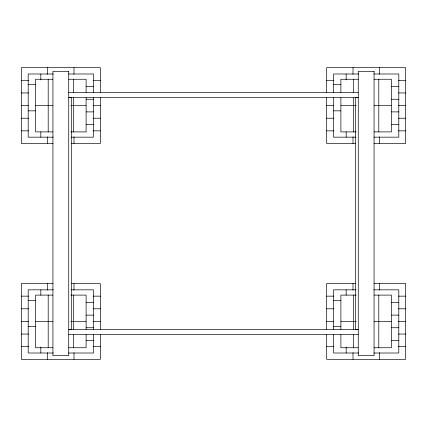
<?xml version="1.0" encoding="UTF-8"?>
<svg xmlns="http://www.w3.org/2000/svg" width="427" height="427" viewBox="0 0 427 427"><rect width="100%" height="100%" fill="white"/><g stroke="black" fill="none" stroke-linecap="round" stroke-linejoin="round"><path stroke-width="0.64" d="M53.332 73.994L28.193 73.994L28.193 137.168L53.332 137.168M68.464 73.994L93.47 73.994L93.47 92.611M358.664 73.994L333.53 73.994L333.53 92.419M373.801 73.994L398.807 73.994L398.807 137.168L373.801 137.168M52.852 79.257L35.564 79.257L35.564 131.9L52.852 131.9M68.811 79.257L86.105 79.257L86.105 92.419M358.189 79.257L340.895 79.257L340.895 92.419M374.148 79.257L391.436 79.257L391.436 131.9L374.148 131.9M21.35 80.313L28.588 80.313M93.075 80.313L100.318 80.313M326.682 80.313L333.925 80.313M398.412 80.313L405.65 80.313M28.193 84.525L35.51 84.525M333.53 84.525L340.842 84.525M86.233 86.628L93.47 86.628M391.57 86.628L398.807 86.628M68.763 92.419L358.237 92.419M21.35 92.947L28.588 92.947M398.412 92.947L405.65 92.947M68.731 97.682L358.269 97.682M86.233 99.261L93.47 99.261M391.57 99.261L398.807 99.261M21.35 105.581L28.588 105.581M35.564 105.581L52.852 105.581M70.807 105.581L86.105 105.581M93.075 105.581L100.318 105.581M326.682 105.581L333.925 105.581M340.895 105.581L356.193 105.581M374.148 105.581L391.436 105.581M398.412 105.581L405.65 105.581M28.193 110.844L35.51 110.844M333.53 110.844L340.842 110.844M86.233 111.895L93.47 111.895M391.57 111.895L398.807 111.895M21.35 118.215L28.588 118.215M93.075 118.215L100.318 118.215M326.682 118.215L333.925 118.215M398.412 118.215L405.65 118.215M86.233 124.535L93.47 124.535M391.57 124.535L398.807 124.535M21.35 130.849L28.588 130.849M93.075 130.849L100.318 130.849M326.682 130.849L333.925 130.849M398.412 130.849L405.65 130.849M70.807 131.9L86.105 131.9L86.105 97.682M356.193 131.9L340.895 131.9L340.895 97.682M71.101 137.168L93.47 137.168L93.47 97.271M356.033 137.168L333.53 137.168L333.53 97.682M52.937 143.483L21.35 143.483L21.35 67.674L100.318 67.674L100.318 92.28M71.362 143.483L100.318 143.483L100.318 97.602M355.638 143.483L326.682 143.483L326.682 97.602M374.063 143.483L405.65 143.483L405.65 67.674L326.682 67.674L326.682 92.28M52.937 283.517L21.35 283.517L21.35 359.326L100.318 359.326L100.318 334.72M71.362 283.517L100.318 283.517L100.318 329.398M355.638 283.517L326.682 283.517L326.682 329.398M374.063 283.517L405.65 283.517L405.65 359.326L326.682 359.326L326.682 334.72M53.332 289.832L28.193 289.832L28.193 353.006L53.332 353.006M71.101 289.832L93.47 289.832L93.47 329.729M356.033 289.832L333.53 289.832L333.53 329.318M373.801 289.832L398.807 289.832L398.807 353.006L373.801 353.006M52.852 295.1L35.564 295.1L35.564 347.743L52.852 347.743M70.807 295.1L86.105 295.1L86.105 329.318M356.193 295.1L340.895 295.1L340.895 329.318M374.148 295.1L391.436 295.1L391.436 347.743L374.148 347.743M21.35 296.151L28.588 296.151M93.075 296.151L100.318 296.151M326.682 296.151L333.925 296.151M398.412 296.151L405.65 296.151M28.193 300.362L35.51 300.362M333.53 300.362L340.842 300.362M86.233 302.465L93.47 302.465M391.57 302.465L398.807 302.465M21.35 308.785L28.588 308.785M93.075 308.785L100.318 308.785M326.682 308.785L333.925 308.785M398.412 308.785L405.65 308.785M86.233 315.105L93.47 315.105M391.57 315.105L398.807 315.105M21.35 321.419L28.588 321.419M35.564 321.419L52.852 321.419M70.807 321.419L86.105 321.419M93.075 321.419L100.318 321.419M326.682 321.419L333.925 321.419M340.895 321.419L356.193 321.419M374.148 321.419L391.436 321.419M398.412 321.419L405.65 321.419M28.193 326.682L35.51 326.682M333.53 326.682L340.842 326.682M86.233 327.739L93.47 327.739M391.57 327.739L398.807 327.739M68.731 329.318L358.269 329.318M21.35 334.053L28.588 334.053M398.412 334.053L405.65 334.053M68.763 334.581L358.237 334.581M86.233 340.372L93.47 340.372M391.57 340.372L398.807 340.372M21.35 346.687L28.588 346.687M93.075 346.687L100.318 346.687M326.682 346.687L333.925 346.687M398.412 346.687L405.65 346.687M68.811 347.743L86.105 347.743L86.105 334.581M358.189 347.743L340.895 347.743L340.895 334.581M68.464 353.006L93.47 353.006L93.47 334.389M358.664 353.006L333.53 353.006L333.53 334.581M379.325 67.674L379.325 74.325M379.325 136.832L379.325 143.483M379.325 283.517L379.325 290.168M379.325 352.675L379.325 359.326M378.802 79.257L378.802 131.9M378.802 295.1L378.802 347.743M355.638 97.682L355.638 329.318M353.535 79.257L353.535 92.419M353.535 97.682L353.535 131.9M353.535 295.1L353.535 329.318M353.535 334.581L353.535 347.743M353.006 67.674L353.006 74.325M353.006 136.832L353.006 143.483M353.006 283.517L353.006 290.168M353.006 352.675L353.006 359.326M346.164 73.994L346.164 79.918M346.164 131.847L346.164 137.168M346.164 289.832L346.164 295.153M346.164 347.082L346.164 353.006M73.994 67.674L73.994 74.325M73.994 136.832L73.994 143.483M73.994 283.517L73.994 290.168M73.994 352.675L73.994 359.326M73.465 79.257L73.465 92.419M73.465 97.682L73.465 131.9M73.465 295.1L73.465 329.318M73.465 334.581L73.465 347.743M71.362 97.682L71.362 329.318M48.198 79.257L48.198 131.9M48.198 295.1L48.198 347.743M47.675 67.674L47.675 74.325M47.675 136.832L47.675 143.483M47.675 283.517L47.675 290.168M47.675 352.675L47.675 359.326M40.827 73.994L40.827 79.918M40.827 131.847L40.827 137.168M40.827 289.832L40.827 295.153M40.827 347.082L40.827 353.006M70.476 97.612A2.108 1.724 -90 0 1 69.58 97.612M357.42 97.612A2.108 1.724 -90 0 1 356.524 97.612M69.58 329.388A2.108 1.724 -90 0 1 70.476 329.388M356.524 329.388A2.108 1.724 -90 0 1 357.42 329.388M68.731 71.362L52.937 71.362L52.937 355.638L68.731 355.638L68.731 71.362M374.063 71.362L358.269 71.362L358.269 355.638L374.063 355.638L374.063 71.362"/></g></svg>
